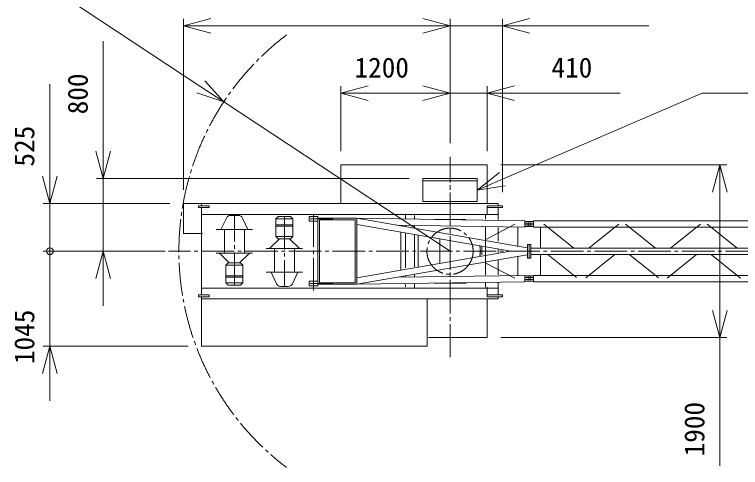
# Model space of a CAD drawing. Units: millimetres, scale not verified. Extents: x -13243 to 13194, y -18215 to 20682.
# Drawn here: x -13243 to -5263, y 12546 to 17524 of the extents above; entities that cross this region are included whole.
import ezdxf
from ezdxf.enums import TextEntityAlignment as Align

# ---------------------------------------------------------------- set-up
doc = ezdxf.new("R2010")
doc.units = ezdxf.units.MM
doc.header["$LTSCALE"] = 40
doc.linetypes.add('CHAIN2', pattern=[12, 9, -1, 1, -1])
for name, color, linetype, lineweight in [('0-2_05 寸法', 7, 'Continuous', 18), ('0-3_10 当社外形線', 3, 'Continuous', 18), ('0-4_12 当社中心線', 3, 'CHAIN2', 18), ('0-7_30 関連外形線', 6, 'Continuous', 18)]:
    doc.layers.add(name, color=color, linetype=linetype, lineweight=lineweight)
doc.styles.add('ＭＳ ゴシック', font='')
doc.styles.get('ＭＳ ゴシック').set_extended_font_data('MS Gothic')

msp = doc.modelspace()

# ---------------------------------------------------------------- linework, layer by layer
at = {"layer": '0-2_05 寸法'}
for p, q in [((-13080.65, 17974.9), (-11193.28, 16729.28)), ((-11385.73, 15597.57), (-11385.73, 17475.25)), ((-8455.66, 16109.69), (-8455.66, 17475.25)), ((-8455.66, 16109.69), (-8455.66, 17475.25)), ((-7880.73, 15572.07), (-7880.73, 17475.25)), ((-11385.73, 17400.25), (-11085.73, 17400.25)), ((-8755.66, 17400.25), (-11085.73, 17400.25)), ((-8755.66, 17400.25), (-9055.66, 17400.25)), ((-8455.66, 17400.25), (-8755.66, 17400.25)), ((-8455.66, 17400.25), (-8755.66, 17400.25)), ((-8455.66, 17400.25), (-7880.73, 17400.25)), ((-7880.73, 17400.25), (-7580.73, 17400.25)), ((-7580.73, 17400.25), (-6270.73, 17400.25)), ((-12267.01, 16022.57), (-12267.01, 17232.57)), ((-12854.14, 15447.57), (-12854.14, 16757.57)), ((-10942.9, 16564.04), (-11193.28, 16729.28)), ((-9655.73, 16022.57), (-9655.73, 16735.21)), ((-8455.66, 16109.69), (-8455.66, 16735.21)), ((-8455.66, 16109.69), (-8455.66, 16735.21)), ((-8045.73, 16022.57), (-8045.73, 16735.21)), ((-9655.73, 16660.21), (-9355.73, 16660.21)), ((-8755.66, 16660.21), (-9355.73, 16660.21)), ((-8755.66, 16660.21), (-9055.66, 16660.21)), ((-8455.66, 16660.21), (-8755.66, 16660.21)), ((-8455.66, 16660.21), (-8755.66, 16660.21)), ((-8455.66, 16660.21), (-8045.73, 16660.21)), ((-8045.73, 16660.21), (-7745.73, 16660.21)), ((-7745.73, 16660.21), (-6585.73, 16660.21)), ((-8455.73, 14922.57), (-10942.9, 16564.04)), ((-12854.14, 15747.57), (-12854.14, 16047.57)), ((-12267.01, 15722.57), (-12267.01, 16022.57)), ((-7895.73, 15872.57), (-5414.16, 15872.57)), ((-5489.16, 15872.57), (-5489.16, 15572.57)), ((-12854.14, 15447.57), (-12854.14, 15747.57)), ((-8905.66, 15722.57), (-12342.01, 15722.57)), ((-12267.01, 14922.57), (-12267.01, 15722.57)), ((-8155.66, 15595.07), (-7880.19, 15713.89)), ((-5489.16, 15572.57), (-5489.16, 14272.57)), ((-11535.73, 15447.57), (-12929.14, 15447.57)), ((-12854.14, 15447.57), (-12854.14, 15147.57)), ((-12854.14, 14922.57), (-12854.14, 15147.57)), ((-11700.89, 14922.57), (-12929.14, 14922.57)), ((-11700.89, 14922.57), (-12929.14, 14922.57)), ((-12854.14, 14922.57), (-12854.14, 14177.57)), ((-11585.73, 14922.57), (-12342.01, 14922.57)), ((-12267.01, 14922.57), (-12267.01, 14622.57)), ((-12267.01, 14622.57), (-12267.01, 14322.57)), ((-5489.16, 13972.57), (-5489.16, 14272.57)), ((-12854.14, 13877.57), (-12854.14, 14177.57)), ((-7895.73, 13972.57), (-5414.16, 13972.57)), ((-5489.16, 13972.57), (-5489.16, 12562.57)), ((-11335.73, 13877.57), (-12929.14, 13877.57)), ((-12854.14, 13877.57), (-12854.14, 13577.57)), ((-12854.14, 13577.57), (-12854.14, 13277.57))]:
    msp.add_line(p, q, dxfattribs=at)
for points in [[(-11085.73, 17319.87), (-11385.73, 17400.25), (-11085.73, 17480.64)], [(-8755.66, 17480.64), (-8455.66, 17400.25), (-8755.66, 17319.87)], [(-8755.66, 17480.64), (-8455.66, 17400.25), (-8755.66, 17319.87)], [(-7580.73, 17319.87), (-7880.73, 17400.25), (-7580.73, 17480.64)], [(-11149.01, 16796.37), (-10942.9, 16564.04), (-11237.56, 16662.19)], [(-9355.73, 16579.82), (-9655.73, 16660.21), (-9355.73, 16740.59)], [(-8755.66, 16740.59), (-8455.66, 16660.21), (-8755.66, 16579.82)], [(-8755.66, 16740.59), (-8455.66, 16660.21), (-8755.66, 16579.82)], [(-7745.73, 16579.82), (-8045.73, 16660.21), (-7745.73, 16740.59)], [(-7880.19, 15713.89), (-5684.37, 16661.03), (-3199.37, 16661.03)], [(-12186.62, 16022.57), (-12267.01, 15722.57), (-12347.39, 16022.57)], [(-5569.55, 15572.57), (-5489.16, 15872.57), (-5408.78, 15572.57)], [(-12773.76, 15747.57), (-12854.14, 15447.57), (-12934.53, 15747.57)], [(-7848.35, 15640.08), (-8155.66, 15595.07), (-7912.03, 15787.7)], [(-12347.39, 14622.57), (-12267.01, 14922.57), (-12186.62, 14622.57)], [(-5408.78, 14272.57), (-5489.16, 13972.57), (-5569.55, 14272.57)], [(-12934.53, 13577.57), (-12854.14, 13877.57), (-12773.76, 13577.57)]]:
    msp.add_lwpolyline(points, dxfattribs=at)
msp.add_circle((-12854.14, 14922.57), 37.5, dxfattribs=at)
msp.add_circle((-12854.14, 14922.57), 37.5, dxfattribs=at)
at = {"layer": '0-3_10 当社外形線'}
for p, q in [((-9655.73, 15872.57), (-8045.73, 15872.57)), ((-9655.73, 15872.57), (-9655.73, 15454.84)), ((-8045.73, 15872.57), (-8045.73, 15454.84)), ((-11385.73, 15447.57), (-7926.25, 15447.57)), ((-11221.7, 15422.07), (-11101.7, 15422.07)), ((-11185.73, 15449.67), (-11185.73, 15424.56)), ((-11101.7, 15403.07), (-11101.7, 15422.07)), ((-8046.25, 15422.07), (-7880.73, 15422.07)), ((-8046.25, 15422.07), (-8046.25, 15323.97)), ((-8046.25, 15403.07), (-7880.73, 15403.07)), ((-7926.25, 15447.57), (-7926.25, 15424.78)), ((-7926.25, 15404.84), (-7926.25, 15270.36)), ((-7880.73, 15422.07), (-7880.73, 15403.07)), ((-11187.24, 15327.57), (-7926.25, 15327.57)), ((-11185.73, 15399.45), (-11185.73, 14442.38)), ((-8945.73, 15333.45), (-8945.73, 15283.58)), ((-8065.73, 15328.51), (-8065.73, 15273.67)), ((-10913.4, 15287.29), (-10973.2, 15160.91)), ((-10868.21, 15315.91), (-10783.11, 15315.91)), ((-10737.91, 15287.29), (-10678.11, 15160.91)), ((-10368.81, 15277.95), (-10182.51, 15277.95)), ((-10343.81, 15302.95), (-10207.51, 15302.95)), ((-10207.51, 15302.95), (-10182.51, 15277.95)), ((-10182.51, 15082.62), (-10182.51, 15277.95)), ((-10003.12, 15302.57), (-9908.32, 15302.57)), ((-9909.71, 15286.07), (-9481.72, 15286.07)), ((-9908.32, 15302.57), (-9908.32, 14923.12)), ((-9890.31, 15269.07), (-9499.73, 15269.07)), ((-9890.31, 15269.07), (-9890.31, 14923.12)), ((-9499.73, 14912.43), (-9499.73, 15269.07)), ((-9481.86, 15285.51), (-7606.18, 14961.13)), ((-9481.75, 15285.49), (-7633.12, 15258.3)), ((-9481.72, 14927.26), (-9481.72, 15286.07)), ((-8845.73, 15315.92), (-8845.73, 15283.58)), ((-8628.55, 15272.58), (-8282.79, 15272.58)), ((-7633.97, 15251.07), (-7538.32, 15251.07)), ((-7633.12, 15188.3), (-7633.12, 15258.3)), ((-7538.32, 15187.57), (-7538.32, 15257.57)), ((-7538.32, 15257.57), (-2866.44, 15257.57)), ((-11025.66, 15160.91), (-10625.66, 15160.91)), ((-10935.66, 15160.91), (-10935.66, 14900.91)), ((-10715.66, 15160.91), (-10715.66, 14900.91)), ((-10182.51, 15213.86), (-10368.81, 15213.86)), ((-10182.51, 15199.4), (-10368.81, 15199.4)), ((-7789.11, 14923.01), (-9481.88, 15215.58)), ((-9028.97, 15208.82), (-7633.12, 15188.3)), ((-8945.73, 15207.57), (-8945.73, 15197.65)), ((-8845.73, 15200.96), (-8845.73, 15184.85)), ((-8065.73, 15191.05), (-8065.73, 14658.95)), ((-8062, 15052.39), (-7743.79, 15220.23)), ((-7926.25, 15184.43), (-7926.25, 15032.41)), ((-7710.46, 15185.91), (-7710.46, 14980.63)), ((-7633.97, 15232.07), (-7538.32, 15232.07)), ((-7633.97, 15213.07), (-7538.32, 15213.07)), ((-7633.97, 15194.07), (-7538.32, 15194.07)), ((-7597.57, 15239.58), (-7597.57, 15201.41)), ((-7573.87, 15239.58), (-7573.87, 15201.41)), ((-7538.32, 15187.57), (-2866.44, 15187.57)), ((-7460.98, 15185.91), (-7460.98, 14960.34)), ((-7424.42, 15221.48), (-7096.97, 14958.3)), ((-6599.97, 15221.48), (-6927.42, 14958.3)), ((-6526.86, 15221.48), (-6199.4, 14958.3)), ((-5702.41, 15221.48), (-6029.86, 14958.3)), ((-5629.29, 15221.48), (-5301.84, 14958.3)), ((-10343.81, 15057.62), (-10368.81, 15082.62)), ((-10368.81, 15082.62), (-10182.51, 15082.62)), ((-10207.51, 15057.62), (-10182.51, 15082.62)), ((-8994.64, 15133.36), (-8994.64, 14934.62)), ((-8945.73, 15118.34), (-8945.73, 14738.27)), ((-8845.73, 15099.92), (-8845.73, 14751.69)), ((-8805.72, 14747.57), (-8805.72, 15098.86)), ((-10440.63, 14951.45), (-10331.53, 15057.62)), ((-10343.81, 15057.62), (-10207.51, 15057.62)), ((-10110.69, 14951.45), (-10219.79, 15057.62)), ((-8568.62, 14919.89), (-8568.62, 15052.39)), ((-10475.66, 14951.45), (-10075.66, 14951.45)), ((-10385.66, 14691.45), (-10385.66, 14951.45)), ((-10165.66, 14691.45), (-10165.66, 14951.45)), ((-9908.32, 14542.57), (-9908.32, 14922.03)), ((-9890.31, 14576.07), (-9890.31, 14922.03)), ((-9499.73, 14932.71), (-9499.73, 14576.07)), ((-7790.45, 14921.9), (-9481.88, 14629.56)), ((-8568.62, 14925.25), (-8568.62, 14792.75)), ((-8105.72, 14883.34), (-8105.72, 14972.52)), ((-7926.25, 14939.87), (-7926.25, 14906.82)), ((-7603.74, 14997.57), (-7567.71, 14997.57)), ((-7603.74, 14847.57), (-7603.74, 14997.57)), ((-7603.74, 14997.57), (-7603.74, 14847.57)), ((-7603.74, 14997.57), (-7567.71, 14997.57)), ((-7585.72, 14997.86), (-7585.72, 14849.45)), ((-7585.72, 14847.28), (-7585.72, 14995.69)), ((-7567.71, 14997.57), (-7567.71, 14847.57)), ((-7567.71, 14847.57), (-7567.71, 14997.57)), ((-7566.01, 14957.57), (-2864.35, 14957.57)), ((-11025.66, 14900.91), (-10625.66, 14900.91)), ((-10990.63, 14900.91), (-10881.53, 14794.74)), ((-10660.69, 14900.91), (-10769.79, 14794.74)), ((-9481.86, 14559.64), (-7606.03, 14884.04)), ((-9481.72, 14917.88), (-9481.72, 14559.07)), ((-8994.64, 14711.78), (-8994.64, 14910.53)), ((-7710.46, 14863.26), (-7710.46, 14660.34)), ((-7603.74, 14847.57), (-7567.71, 14847.57)), ((-7603.74, 14847.57), (-7567.71, 14847.57)), ((-7568.68, 14887.57), (-2863.57, 14887.57)), ((-7460.98, 14885.91), (-7460.98, 14660.34)), ((-7376.45, 14882.92), (-7065.11, 14632.7)), ((-6644.31, 14885.85), (-6962.42, 14630.18)), ((-6479.34, 14883.29), (-6164.61, 14630.34)), ((-5747.19, 14885.48), (-6068.69, 14627.1)), ((-5581.42, 14883.01), (-5264.12, 14627.98)), ((-10893.81, 14794.74), (-10918.81, 14769.74)), ((-10918.81, 14769.74), (-10732.51, 14769.74)), ((-10893.81, 14794.74), (-10757.51, 14794.74)), ((-10757.51, 14794.74), (-10732.51, 14769.74)), ((-10732.51, 14769.74), (-10732.51, 14574.41)), ((-8062, 14792.75), (-7743.79, 14624.92)), ((-7926.25, 14827.5), (-7926.25, 14662.25)), ((-10475.66, 14691.45), (-10075.66, 14691.45)), ((-10363.4, 14565.07), (-10423.2, 14691.45)), ((-10187.91, 14565.07), (-10128.11, 14691.45)), ((-10732.51, 14652.95), (-10918.81, 14652.95)), ((-10732.51, 14638.5), (-10918.81, 14638.5)), ((-9031.7, 14636.28), (-7633.12, 14656.85)), ((-8945.73, 14652.34), (-8945.73, 14645.73)), ((-8845.73, 14662.52), (-8845.73, 14645.53)), ((-7633.97, 14651.07), (-7538.32, 14651.07)), ((-7633.97, 14632.07), (-7538.32, 14632.07)), ((-7633.97, 14613.07), (-7538.32, 14613.07)), ((-7633.12, 14656.85), (-7633.12, 14586.84)), ((-7597.57, 14605.56), (-7597.57, 14643.73)), ((-7573.87, 14605.56), (-7573.87, 14643.73)), ((-7538.32, 14657.57), (-7538.32, 14587.57)), ((-7538.32, 14657.57), (-2867.44, 14657.57)), ((-10918.81, 14574.41), (-10732.51, 14574.41)), ((-10893.81, 14549.41), (-10757.51, 14549.41)), ((-10757.51, 14549.41), (-10732.51, 14574.41)), ((-10318.21, 14536.45), (-10233.11, 14536.45)), ((-10003.12, 14542.57), (-9908.32, 14542.57)), ((-9909.71, 14559.07), (-9481.72, 14559.07)), ((-9890.31, 14576.07), (-9499.73, 14576.07)), ((-9481.75, 14559.65), (-7633.12, 14586.84)), ((-8945.73, 14556.5), (-8945.73, 14530)), ((-8845.73, 14560.6), (-8845.73, 14517.17)), ((-8628.55, 14572.58), (-8280.03, 14572.58)), ((-8065.73, 14576.33), (-8065.73, 14525.95)), ((-8046.25, 14525.95), (-8046.25, 14423.07)), ((-7926.25, 14576.33), (-7926.25, 14447.5)), ((-7633.97, 14594.07), (-7538.32, 14594.07)), ((-7538.32, 14587.57), (-2867.44, 14587.57)), ((-11182.22, 14517.57), (-7926.25, 14517.57)), ((-11101.7, 14423.07), (-11221.7, 14423.07)), ((-11185.73, 14423.14), (-11185.73, 13877.57)), ((-11183.05, 14397.57), (-7926.25, 14397.57)), ((-11101.7, 14423.07), (-11101.7, 14442.07)), ((-8705.72, 14397.57), (-8705.72, 13877.57)), ((-7880.73, 14442.07), (-8046.25, 14442.07)), ((-7880.73, 14423.07), (-8046.25, 14423.07)), ((-8045.73, 14395.26), (-8045.73, 13972.57)), ((-7926.25, 14423.56), (-7926.25, 14397.57)), ((-7880.73, 14442.07), (-7880.73, 14423.07)), ((-8692.26, 13972.57), (-8045.73, 13972.57)), ((-11185.73, 13877.57), (-8705.72, 13877.57))]:
    msp.add_line(p, q, dxfattribs=at)
for points in [[(-11385.73, 15447.57), (-11385.73, 15117.57), (-11177.23, 15117.57)], [(-11221.7, 15422.07), (-11221.7, 15403.07), (-11101.7, 15403.07)], [(-10368.81, 15082.62), (-10368.81, 15277.95), (-10343.81, 15302.95)], [(-10003.12, 15302.57), (-10003.12, 15252.57), (-9908.32, 15252.57)], [(-10918.81, 14769.74), (-10918.81, 14574.41), (-10893.81, 14549.41)], [(-10003.12, 14542.57), (-10003.12, 14592.57), (-9908.32, 14592.57)], [(-11101.7, 14442.07), (-11221.7, 14442.07), (-11221.7, 14423.07)]]:
    msp.add_lwpolyline(points, dxfattribs=at)
for centre, radius, start, end in [((-10868.21, 15265.91), 50, 90, 154.67864), ((-10783.11, 15265.91), 50, 25.32136, 90), ((-8454.06, 14920.56), 330, 351.5404, 10.03284), ((-8456.94, 14923.28), 335, 351.48501, 8.53574), ((-10318.21, 14586.45), 50, 205.32136, 270), ((-10233.11, 14586.45), 50, 270, 334.67864)]:
    msp.add_arc(centre, radius, start, end, dxfattribs=at)
at = {"layer": '0-4_12 当社中心線'}
for p, q in [((-8455.66, 14247.56), (-8455.66, 15959.69)), ((-8455.66, 13759.13), (-8455.66, 15959.69)), ((-9955.72, 14491.08), (-9955.72, 15343.21)), ((-10825.66, 14549.41), (-10825.66, 15315.91)), ((-10275.66, 15302.95), (-10275.66, 14536.45)), ((-9993.78, 15277.57), (-9743.16, 15277.57)), ((1652.3, 14922.57), (-11550.89, 14922.57)), ((-9993.78, 14567.57), (-9743.16, 14567.57))]:
    msp.add_line(p, q, dxfattribs=at)
msp.add_circle((-8455.66, 14922.5), 254, dxfattribs=at)
msp.add_arc((-8455.73, 14922.57), 2980, 127.09899, 232.90101, dxfattribs=at)
at = {"layer": '0-7_30 関連外形線'}
for p, q in [((-8755.66, 15722.57), (-8155.66, 15722.57)), ((-8755.66, 15722.57), (-8755.66, 15467.57)), ((-8155.66, 15722.57), (-8155.66, 15467.57)), ((-8755.66, 15697.57), (-8155.66, 15697.57)), ((-8755.66, 15467.57), (-8155.66, 15467.57))]:
    msp.add_line(p, q, dxfattribs=at)

# ---------------------------------------------------------------- texts
at = {"layer": '0-2_05 寸法', "style": 'ＭＳ ゴシック'}
for s, p in [('1200', (-9505.69, 16765.21)), ('410', (-7340.73, 16765.21))]:
    msp.add_text(s, height=219.9, dxfattribs=at).set_placement(p, align=Align.BOTTOM_LEFT)
for s, p in [('800', (-12372.01, 16427.57)), ('525', (-12959.14, 15852.57)), ('1045', (-12959.14, 13682.02)), ('1900', (-5594.16, 12667.57))]:
    msp.add_text(s, height=219.9, rotation=90, dxfattribs=at).set_placement(p, align=Align.BOTTOM_LEFT)

doc.saveas('drawing.dxf')
